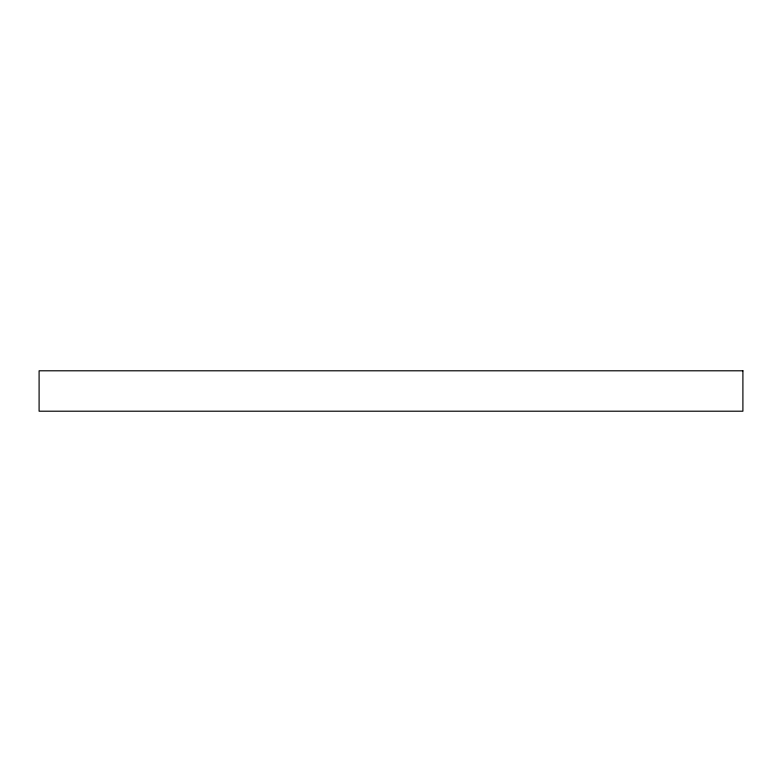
<?xml version="1.0" encoding="UTF-8"?>
<svg xmlns="http://www.w3.org/2000/svg" width="782" height="782" viewBox="0 0 782 782"><rect width="100%" height="100%" fill="white"/><g stroke="black" fill="none" stroke-linecap="round" stroke-linejoin="round"><path stroke-width="1.17" d="M742.9 370.795L39.1 370.795L39.1 411.205L742.9 411.205L742.9 370.795"/></g></svg>
